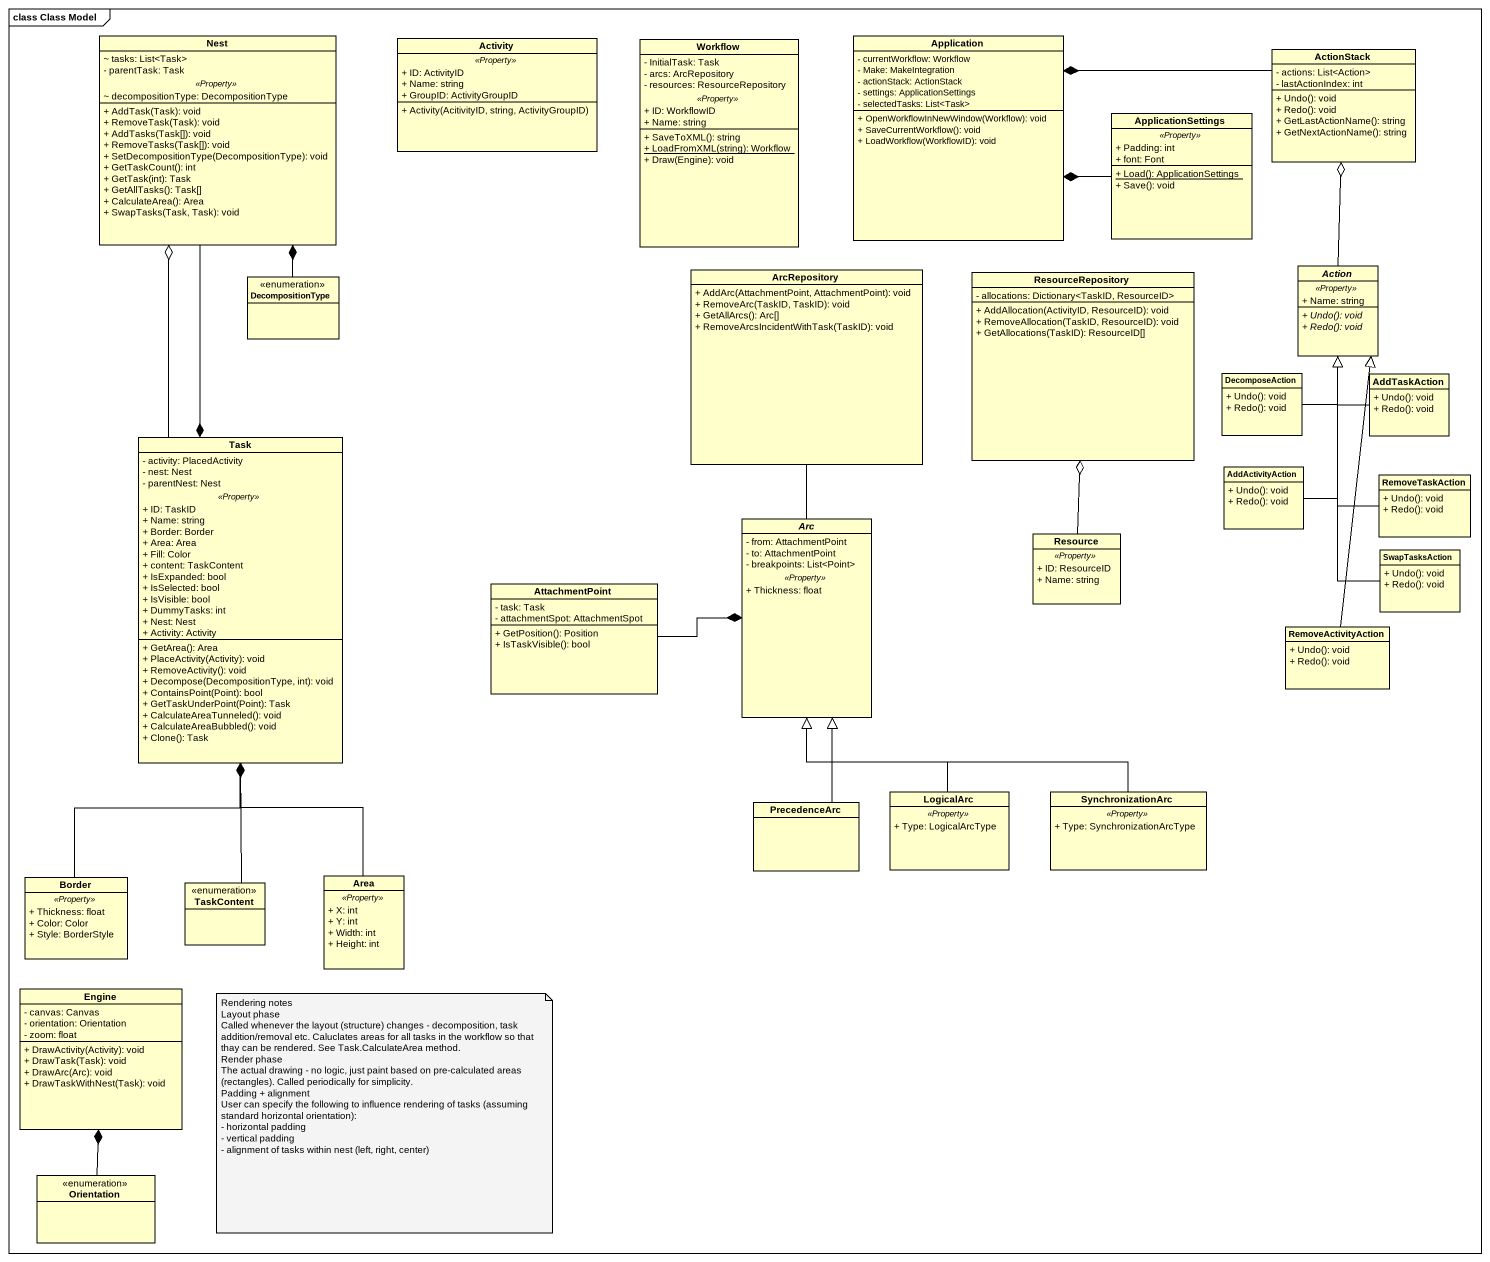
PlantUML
@startuml
mainframe class Class Model
hide circle
hide empty members
skinparam classAttributeIconSize 0
class Nest {
  ~ tasks: List<Task>
  - parentTask: Task
  .. <<Property>> ..
  ~ decompositionType: DecompositionType
  --
  + AddTask(Task): void
  + RemoveTask(Task): void
  + AddTasks(Task[]): void
  + RemoveTasks(Task[]): void
  + SetDecompositionType(DecompositionType): void
  + GetTaskCount(): int
  + GetTask(int): Task
  + GetAllTasks(): Task[]
  + CalculateArea(): Area
  + SwapTasks(Task, Task): void
}
class Activity {
  .. <<Property>> ..
  + ID: ActivityID
  + Name: string
  + GroupID: ActivityGroupID
  --
  + Activity(AcitivityID, string, ActivityGroupID)
}
class Workflow {
  - InitialTask: Task
  - arcs: ArcRepository
  - resources: ResourceRepository
  .. <<Property>> ..
  + ID: WorkflowID
  + Name: string
  --
  + SaveToXML(): string
  {static} + LoadFromXML(string): Workflow
  + Draw(Engine): void
}
class Application {
  - currentWorkflow: Workflow
  - Make: MakeIntegration
  - actionStack: ActionStack
  - settings: ApplicationSettings
  - selectedTasks: List<Task>
  + OpenWorkflowInNewWindow(Workflow): void
  + SaveCurrentWorkflow(): void
  + LoadWorkflow(WorkflowID): void
}
class ActionStack {
  - actions: List<Action>
  - lastActionIndex: int
  + Undo(): void
  + Redo(): void
  + GetLastActionName(): string
  + GetNextActionName(): string
}
class ApplicationSettings {
  .. <<Property>> ..
  + Padding: int
  + font: Font
  --
  {static} + Load(): ApplicationSettings
  + Save(): void
}
class ArcRepository {
  + AddArc(AttachmentPoint, AttachmentPoint): void
  + RemoveArc(TaskID, TaskID): void
  + GetAllArcs(): Arc[]
  + RemoveArcsIncidentWithTask(TaskID): void
}
abstract class "Action" as Action_ {
  .. <<Property>> ..
  + Name: string
  --
  {abstract} + Undo(): void
  {abstract} + Redo(): void
}
enum DecompositionType
class ResourceRepository {
  - allocations: Dictionary<TaskID, ResourceID>
  + AddAllocation(ActivityID, ResourceID): void
  + RemoveAllocation(TaskID, ResourceID): void
  + GetAllocations(TaskID): ResourceID[]
}
class DecomposeAction {
  + Undo(): void
  + Redo(): void
}
class AddTaskAction {
  + Undo(): void
  + Redo(): void
}
class Task {
  - activity: PlacedActivity
  - nest: Nest
  - parentNest: Nest
  .. <<Property>> ..
  + ID: TaskID
  + Name: string
  + Border: Border
  + Area: Area
  + Fill: Color
  + content: TaskContent
  + IsExpanded: bool
  + IsSelected: bool
  + IsVisible: bool
  + DummyTasks: int
  + Nest: Nest
  + Activity: Activity
  --
  + GetArea(): Area
  + PlaceActivity(Activity): void
  + RemoveActivity(): void
  + Decompose(DecompositionType, int): void
  + ContainsPoint(Point): bool
  + GetTaskUnderPoint(Point): Task
  + CalculateAreaTunneled(): void
  + CalculateAreaBubbled(): void
  + Clone(): Task
}
class AddActivityAction {
  + Undo(): void
  + Redo(): void
}
class RemoveTaskAction {
  + Undo(): void
  + Redo(): void
}
abstract class Arc {
  - from: AttachmentPoint
  - to: AttachmentPoint
  - breakpoints: List<Point>
  .. <<Property>> ..
  + Thickness: float
}
class Resource {
  .. <<Property>> ..
  + ID: ResourceID
  + Name: string
}
class SwapTasksAction {
  + Undo(): void
  + Redo(): void
}
class AttachmentPoint {
  - task: Task
  - attachmentSpot: AttachmentSpot
  + GetPosition(): Position
  + IsTaskVisible(): bool
}
class RemoveActivityAction {
  + Undo(): void
  + Redo(): void
}
class LogicalArc {
  .. <<Property>> ..
  + Type: LogicalArcType
}
class SynchronizationArc {
  .. <<Property>> ..
  + Type: SynchronizationArcType
}
class PrecedenceArc
class Border {
  .. <<Property>> ..
  + Thickness: float
  + Color: Color
  + Style: BorderStyle
}
enum TaskContent
class Area {
  .. <<Property>> ..
  + X: int
  + Y: int
  + Width: int
  + Height: int
}
class Engine {
  - canvas: Canvas
  - orientation: Orientation
  - zoom: float
  + DrawActivity(Activity): void
  + DrawTask(Task): void
  + DrawArc(Arc): void
  + DrawTaskWithNest(Task): void
}
enum Orientation
Nest --* Task
ActionStack -left-* Application
ApplicationSettings -left-* Application
Action_ -up-o ActionStack
DecompositionType -up-* Nest
DecomposeAction -up-|> Action_
AddTaskAction -up-|> Action_
Task -up-o Nest
AddActivityAction -up-|> Action_
RemoveTaskAction -up-|> Action_
Arc -up- ArcRepository
Resource -up-o ResourceRepository
SwapTasksAction -up-|> Action_
AttachmentPoint -right-* Arc
RemoveActivityAction -up-|> Action_
LogicalArc -up-|> Arc
SynchronizationArc -up-|> Arc
PrecedenceArc -up-|> Arc
Border -up-* Task
TaskContent -up-* Task
Area -up-* Task
Orientation -up-* Engine
note as N1
  Rendering notes
  Layout phase
  Called whenever the layout (structure) changes - decomposition, task addition/removal etc. Caluclates areas for all tasks in the workflow so that thay can be rendered. See Task.CalculateArea method.
  Render phase
  The actual drawing - no logic, just paint based on pre-calculated areas (rectangles). Called periodically for simplicity.
  Padding + alignment
  User can specify the following to influence rendering of tasks (assuming standard horizontal orientation):
  - horizontal padding
  - vertical padding
  - alignment of tasks within nest (left, right, center)
end note
@enduml
